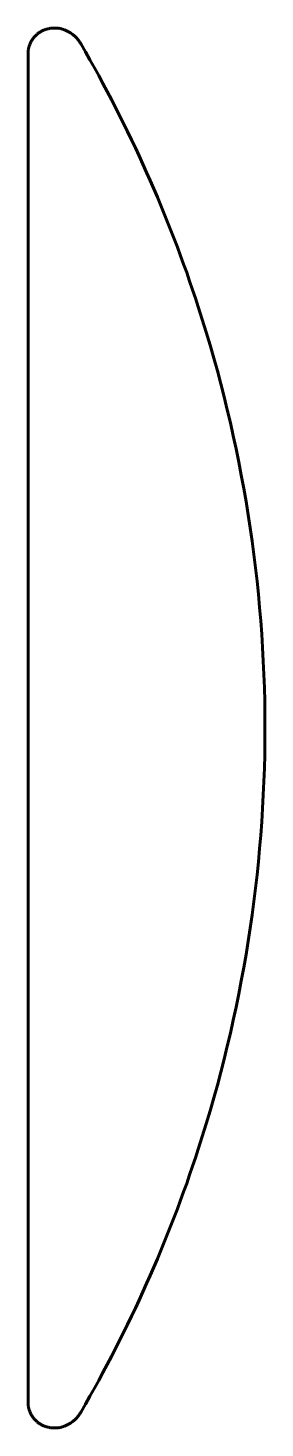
# Model space of a CAD drawing. Header units: millimetres. Extents: x 5 to 191, y -550 to 550.
import ezdxf

# ---------------------------------------------------------------- set-up
doc = ezdxf.new("R2010")
doc.units = ezdxf.units.MM
doc.linetypes.add('K5LT_BASIC', pattern=[0])

# ---------------------------------------------------------------- blocks, each defined once
blk = doc.blocks.new('U0')
at = {"color": 5, "linetype": 'K5LT_BASIC', "lineweight": 60, "true_color": 0x0000ff}
for p, q in [((7.9, 540), (8.2, 540.4)), ((9, 541.6), (9.3, 542)), ((10.3, 543.1), (10.6, 543.5)), ((11.6, 544.4), (12, 544.8)), ((13, 545.6), (13.4, 545.9)), ((14.6, 546.6), (15, 546.9)), ((16.1, 547.5), (16.6, 547.7)), ((17.7, 548.2), (18.2, 548.4)), ((19.3, 548.8), (19.8, 548.9)), ((21, 549.2), (21.5, 549.3)), ((22.6, 549.5), (23.2, 549.6)), ((24.3, 549.7), (24.8, 549.7)), ((26, 549.7), (26.5, 549.7)), ((27.7, 549.7), (28.2, 549.6)), ((29.3, 549.5), (29.9, 549.4)), ((31, 549.1), (31.5, 549)), ((32.6, 548.7), (33.2, 548.5)), ((34.2, 548.1), (34.8, 547.9)), ((35.8, 547.4), (36.3, 547.1)), ((37.3, 546.6), (37.8, 546.3)), ((38.7, 545.7), (39.3, 545.3)), ((40.1, 544.7), (40.7, 544.2)), ((41.4, 543.5), (42, 543.1)), ((42.7, 542.3), (43.2, 541.8)), ((43.8, 541), (44.3, 540.4)), ((44.9, 539.7), (45.4, 539)), ((5, 530.3), (5, 530.9)), ((5, 0), (5, 529.6)), ((5.2, 532.4), (5.3, 532.9)), ((5.6, 534.4), (5.7, 534.9)), ((6.2, 536.4), (6.3, 536.8)), ((6.9, 538.2), (7.2, 538.7)), ((45.9, 538.2), (46.4, 537.5))]:
    blk.add_line(p, q, dxfattribs=at)
for centre, radius, start, end in [((20.6, 532), 15, 147.8867, 153.7193), ((20.9, 532.4), 15, 142.1658, 147.8867), ((21.2, 532.8), 15, 136.5873, 142.1658), ((21.5, 533.1), 15, 131.1693, 136.5873), ((21.8, 533.5), 15, 125.9188, 131.1693), ((22.2, 533.7), 15, 120.8334, 125.9188), ((22.7, 534), 15, 115.9033, 120.8334), ((23.1, 534.2), 15, 111.1141, 115.9033), ((23.6, 534.4), 15, 106.4487, 111.1141), ((24.1, 534.5), 15, 101.8886, 106.4487), ((24.6, 534.7), 15, 97.4155, 101.8886), ((25.1, 534.7), 15, 93.0123, 97.4155), ((25.6, 534.7), 15, 88.664, 93.0123), ((26.2, 534.7), 15, 84.3578, 88.664), ((26.7, 534.7), 15, 80.084, 84.3578), ((27.3, 534.6), 15, 75.836, 80.084), ((27.9, 534.4), 15, 71.6106, 75.836), ((28.4, 534.2), 15, 67.4078, 71.6106), ((29, 534), 15, 63.2307, 67.4078), ((29.6, 533.7), 15, 59.0855, 63.2307), ((30.1, 533.4), 15, 54.9807, 59.0855), ((30.7, 533), 15, 50.9267, 54.9807), ((31.2, 532.6), 15, 46.9353, 50.9267), ((31.7, 532.1), 15, 43.0188, 46.9353), ((32.2, 531.6), 15, 39.1894, 43.0188), ((32.7, 531), 15, 35.4587, 39.1894), ((33.2, 530.3), 15, 31.8372, 35.4587), ((20, 530.1), 15, 171.4129, 177.1831), ((20, 529.6), 15, 177.1831, 180), ((20.1, 530.6), 15, 165.5385, 171.4129), ((20.2, 531.1), 15, 159.6209, 165.5385), ((20.4, 531.6), 15, 153.7193, 159.6209), ((33.6, 529.6), 15, 30.0779, 31.8372), ((-880.7, 0), 1071.6, 17.9817, 30.0779)]:
    blk.add_arc(centre, radius, start, end, dxfattribs=at)
blk = doc.blocks.new('U1')
at = {"color": 5, "linetype": 'K5LT_BASIC', "lineweight": 60, "true_color": 0x0000ff}
for start, end in [(0, 17.9822), (342.0178, 0)]:
    blk.add_arc((-880.8, 0), 1071.7, start, end, dxfattribs=at)
blk = doc.blocks.new('U2')
at = {"color": 5, "linetype": 'K5LT_BASIC', "lineweight": 60, "true_color": 0x0000ff}
for p, q in [((7.9, 540), (8.2, 540.4)), ((9, 541.6), (9.3, 542)), ((10.3, 543.1), (10.6, 543.5)), ((11.6, 544.4), (12, 544.8)), ((13, 545.6), (13.4, 545.9)), ((14.6, 546.6), (15, 546.9)), ((16.1, 547.5), (16.6, 547.7)), ((17.7, 548.2), (18.2, 548.4)), ((19.3, 548.8), (19.8, 548.9)), ((21, 549.2), (21.5, 549.3)), ((22.6, 549.5), (23.2, 549.6)), ((24.3, 549.7), (24.8, 549.7)), ((26, 549.7), (26.5, 549.7)), ((27.7, 549.7), (28.2, 549.6)), ((29.3, 549.5), (29.9, 549.4)), ((31, 549.1), (31.5, 549)), ((32.6, 548.7), (33.2, 548.5)), ((34.2, 548.1), (34.8, 547.9)), ((35.8, 547.4), (36.3, 547.1)), ((37.3, 546.6), (37.8, 546.3)), ((38.7, 545.7), (39.3, 545.3)), ((40.1, 544.7), (40.7, 544.2)), ((41.4, 543.5), (42, 543.1)), ((42.7, 542.3), (43.2, 541.8)), ((43.8, 541), (44.3, 540.4)), ((44.9, 539.7), (45.4, 539)), ((5, 530.3), (5, 530.9)), ((5, 0), (5, 529.6)), ((5.2, 532.4), (5.3, 532.9)), ((5.6, 534.4), (5.7, 534.9)), ((6.2, 536.4), (6.3, 536.8)), ((6.9, 538.2), (7.2, 538.7)), ((45.9, 538.2), (46.4, 537.5)), ((5, -529.6), (5, 0)), ((5, -530.9), (5, -530.3)), ((5.3, -532.9), (5.2, -532.4)), ((5.7, -534.9), (5.6, -534.4)), ((6.3, -536.8), (6.2, -536.4)), ((7.2, -538.7), (6.9, -538.2)), ((46.4, -537.5), (45.9, -538.2)), ((8.2, -540.4), (7.9, -540)), ((9.3, -542), (9, -541.6)), ((10.6, -543.5), (10.3, -543.1)), ((12, -544.8), (11.6, -544.4)), ((13.4, -545.9), (13, -545.6)), ((15, -546.9), (14.6, -546.6)), ((16.6, -547.7), (16.1, -547.5)), ((18.2, -548.4), (17.7, -548.2)), ((19.8, -548.9), (19.3, -548.8)), ((21.5, -549.3), (21, -549.2)), ((23.2, -549.6), (22.6, -549.5)), ((24.8, -549.7), (24.3, -549.7)), ((26.5, -549.7), (26, -549.7)), ((28.2, -549.6), (27.7, -549.7)), ((29.9, -549.4), (29.3, -549.5)), ((31.5, -549), (31, -549.1)), ((33.2, -548.5), (32.6, -548.7)), ((34.8, -547.9), (34.2, -548.1)), ((36.3, -547.1), (35.8, -547.4)), ((37.8, -546.3), (37.3, -546.6)), ((39.3, -545.3), (38.7, -545.7)), ((40.7, -544.2), (40.1, -544.7)), ((42, -543.1), (41.4, -543.5)), ((43.2, -541.8), (42.7, -542.3)), ((44.3, -540.4), (43.8, -541)), ((45.4, -539), (44.9, -539.7))]:
    blk.add_line(p, q, dxfattribs=at)
for centre, radius, start, end in [((20.6, 532), 15, 147.8867, 153.7193), ((20.9, 532.4), 15, 142.1658, 147.8867), ((21.2, 532.8), 15, 136.5873, 142.1658), ((21.5, 533.1), 15, 131.1693, 136.5873), ((21.8, 533.5), 15, 125.9188, 131.1693), ((22.2, 533.7), 15, 120.8334, 125.9188), ((22.7, 534), 15, 115.9033, 120.8334), ((23.1, 534.2), 15, 111.1141, 115.9033), ((23.6, 534.4), 15, 106.4487, 111.1141), ((24.1, 534.5), 15, 101.8886, 106.4487), ((24.6, 534.7), 15, 97.4155, 101.8886), ((25.1, 534.7), 15, 93.0123, 97.4155), ((25.6, 534.7), 15, 88.664, 93.0123), ((26.2, 534.7), 15, 84.3578, 88.664), ((26.7, 534.7), 15, 80.084, 84.3578), ((27.3, 534.6), 15, 75.836, 80.084), ((27.9, 534.4), 15, 71.6106, 75.836), ((28.4, 534.2), 15, 67.4078, 71.6106), ((29, 534), 15, 63.2307, 67.4078), ((29.6, 533.7), 15, 59.0855, 63.2307), ((30.1, 533.4), 15, 54.9807, 59.0855), ((30.7, 533), 15, 50.9267, 54.9807), ((31.2, 532.6), 15, 46.9353, 50.9267), ((31.7, 532.1), 15, 43.0188, 46.9353), ((32.2, 531.6), 15, 39.1894, 43.0188), ((32.7, 531), 15, 35.4587, 39.1894), ((33.2, 530.3), 15, 31.8372, 35.4587), ((20, 530.1), 15, 171.4129, 177.1831), ((20, 529.6), 15, 177.1831, 180), ((20.1, 530.6), 15, 165.5385, 171.4129), ((20.2, 531.1), 15, 159.6209, 165.5385), ((20.4, 531.6), 15, 153.7193, 159.6209), ((33.6, 529.6), 15, 30.0779, 31.8372), ((-880.7, 0), 1071.6, 17.9817, 30.0779), ((-880.7, 0), 1071.6, 329.9221, 342.0183), ((20, -529.6), 15, 180, 182.8169), ((20, -530.1), 15, 182.8169, 188.5871), ((20.1, -530.6), 15, 188.5871, 194.4615), ((20.2, -531.1), 15, 194.4615, 200.3791), ((20.4, -531.6), 15, 200.3791, 206.2807), ((20.6, -532), 15, 206.2807, 212.1133), ((33.2, -530.3), 15, 324.5413, 328.1628), ((33.6, -529.6), 15, 328.1628, 329.9221), ((20.9, -532.4), 15, 212.1133, 217.8342), ((21.2, -532.8), 15, 217.8342, 223.4127), ((21.5, -533.1), 15, 223.4127, 228.8307), ((21.8, -533.5), 15, 228.8307, 234.0812), ((22.2, -533.7), 15, 234.0812, 239.1666), ((22.7, -534), 15, 239.1666, 244.0967), ((23.1, -534.2), 15, 244.0967, 248.8859), ((23.6, -534.4), 15, 248.8859, 253.5513), ((24.1, -534.5), 15, 253.5513, 258.1114), ((24.6, -534.7), 15, 258.1114, 262.5845), ((25.1, -534.7), 15, 262.5845, 266.9877), ((25.6, -534.7), 15, 266.9877, 271.336), ((26.2, -534.7), 15, 271.336, 275.6422), ((26.7, -534.7), 15, 275.6422, 279.916), ((27.3, -534.6), 15, 279.916, 284.164), ((27.9, -534.4), 15, 284.164, 288.3894), ((28.4, -534.2), 15, 288.3894, 292.5922), ((29, -534), 15, 292.5922, 296.7693), ((29.6, -533.7), 15, 296.7693, 300.9145), ((30.1, -533.4), 15, 300.9145, 305.0193), ((30.7, -533), 15, 305.0193, 309.0733), ((31.2, -532.6), 15, 309.0733, 313.0647), ((31.7, -532.1), 15, 313.0647, 316.9812), ((32.2, -531.6), 15, 316.9812, 320.8106), ((32.7, -531), 15, 320.8106, 324.5413)]:
    blk.add_arc(centre, radius, start, end, dxfattribs=at)

msp = doc.modelspace()

# ---------------------------------------------------------------- block references
for name in ['U0', 'U2', 'U1']:
    msp.add_blockref(name, (0, 0))

doc.saveas('drawing.dxf')
